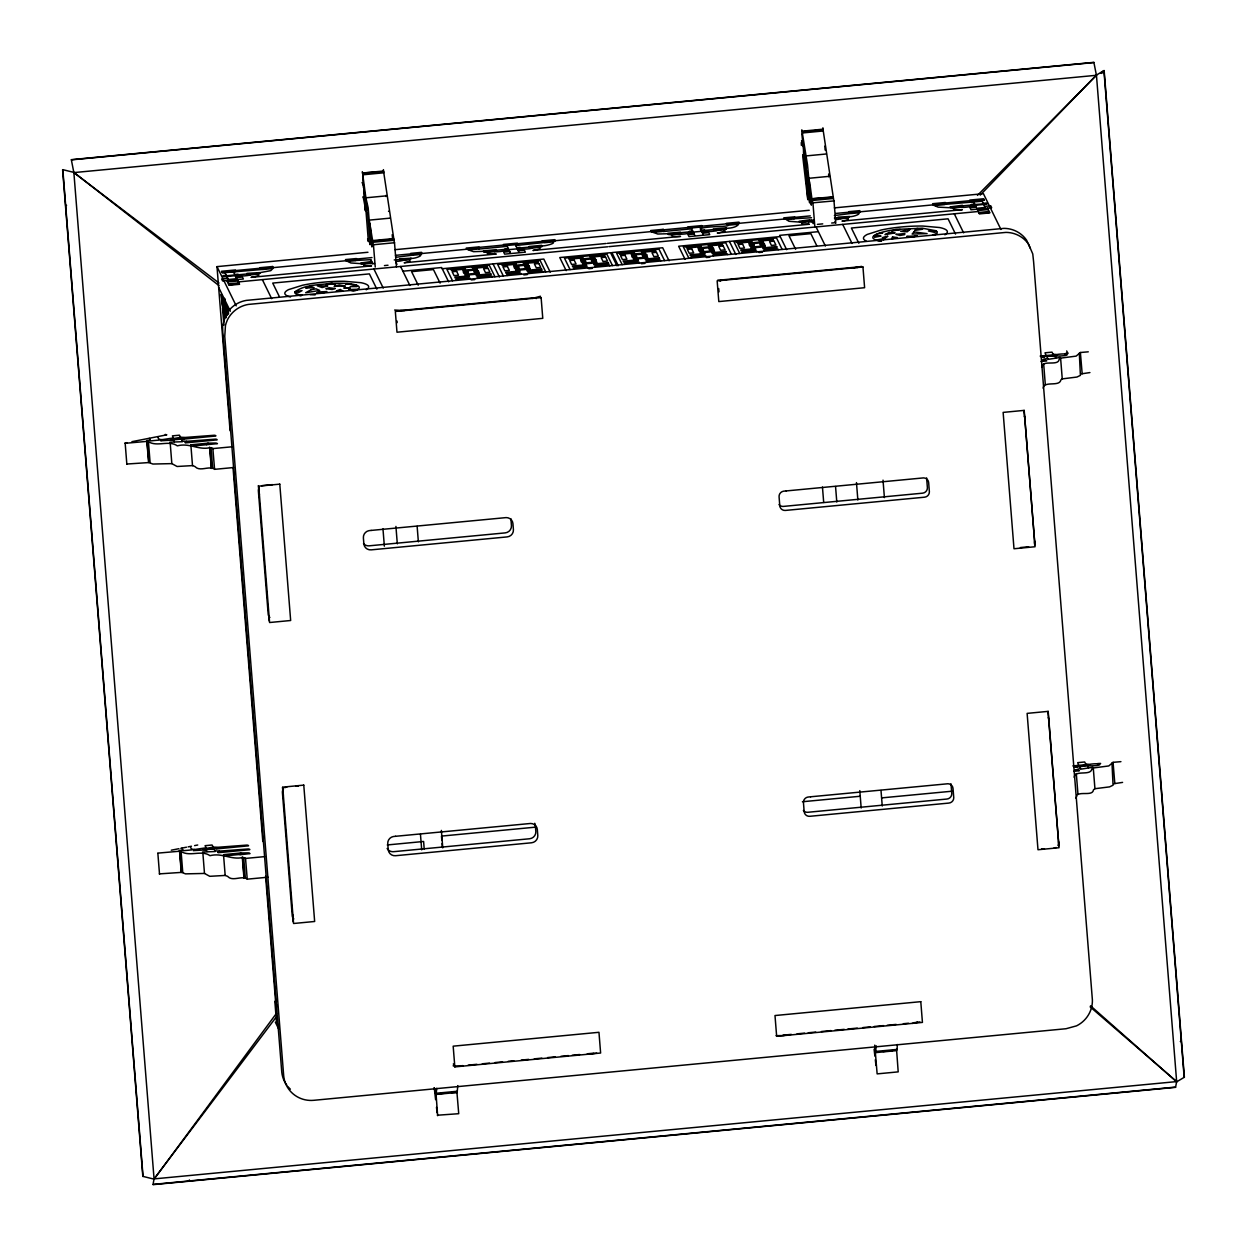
<?xml version="1.0" encoding="UTF-8"?>
<svg xmlns="http://www.w3.org/2000/svg" width="1247" height="1247" viewBox="0 0 1247 1247"><rect width="100%" height="100%" fill="white"/><g stroke="black" fill="none" stroke-linecap="round" stroke-linejoin="round"><path stroke-width="1.5" d="M294.916 292.39A30.77 6.064 -4.6 0 1 295.149 291.673L302.039 290.629L297.643 293.045L294.916 292.359M269.196 620.975L269.134 616.766M293.154 921.845L292.905 914.955M1034.667 545.204L1034.605 540.995M1058.641 846.089L1058.563 841.616M726.159 228.263C731.381 228.419 739.627 226.611 739.003 222.137L726.409 223.322L726.97 224.476L795.15 217.991L794.588 216.838L783.755 217.866L784.332 219.02L788.229 219.503A82.77 16.32 -4.6 0 0 793.934 218.958M364.903 198.943L365.62 210.634L364.483 196.512M388.534 211.382L388.643 211.242A17.505 1.325 84.6 0 1 388.721 211.398M275.712 1017.723L154.082 1178.898L153.038 1184.401L1175.609 1087.088L1176.654 1081.601L1090.112 1006.828M786.358 219.643L789.039 221.296L800.636 222.169A15.151 2.993 -4.6 0 1 801.353 222.309L802.039 223.572M364.171 198.741L363.859 186.956L364.95 198.554A11.161 0.842 84.6 0 1 364.857 198.491L364.545 197.166M803.645 156.919L803.349 145.135L804.424 156.732M365.667 209.995L365.792 210.088A17.988 1.372 84.6 0 1 365.932 210.4L368.379 241.466A10.989 0.842 84.6 0 1 368.27 241.388L367.6 238.8M367.195 214.079L367.616 213.315A18.44 1.403 84.6 0 1 367.725 213.549L370.203 244.693A10.989 0.842 84.6 0 1 370.094 244.615L369.424 242.027M371.014 236.197L371.871 246.953L370.032 223.681M810.503 194.376L811.361 205.131L807.51 164.838L801.821 129.813M1088.272 351.825L1080.385 352.511L1076.13 356.112L1060.605 358.138L1059.171 359.261C1058.547 366.665 1041.744 359.23 1042.071 367.195M1079.325 353.119L1080.401 375.378L1076.94 377.046L1062.257 378.885L1060.823 379.992C1059.498 387.178 1043.848 380.46 1043.147 388.238M1120.928 761.652L1113.057 762.338L1108.801 765.939L1093.276 767.965L1091.842 769.087C1090.548 776.273 1074.758 769.524 1074.166 777.333M1111.981 762.946L1113.057 785.205L1109.596 786.873L1094.928 788.712L1093.494 789.819C1092.746 796.412 1080.463 791.268 1076.707 795.337M218.895 285.532L73.854 172.398L62.818 169.654L143.046 1176.42L154.082 1179.148L276.46 1013.343M295.118 291.736C304.814 284.581 318.047 285.095 329.567 283.537A30.848 6.079 -4.6 0 1 331.125 283.443L332.092 283.396M221.857 295.617L221.841 295.508A14.231 1.076 84.6 0 0 222.06 296.926L222.854 308.196L221.187 294.183L222.87 308.477M934.907 235.091A32.531 6.406 -4.6 0 0 936.435 233.984L932.585 234.826L933.426 235.091M980.22 195.109L1096.44 75.085L1103.922 70.58L1184.167 1077.346L1176.669 1081.835L1090.517 1005.783M1101.226 73.37L1103.922 70.58M1101.46 73.402L1104.156 70.611L1184.401 1077.377M977.461 195.374L1096.425 75.288L1093.915 62.553L71.36 159.865L73.854 172.6L218.942 282.96M206.534 444.696L208.046 443.168L215.435 443.044A9.82 1.933 -4.6 0 1 216.261 443.121L217.446 443.651L193.815 445.912M226.471 855.738L239.19 854.522L240.702 852.995L248.091 852.87A9.82 1.933 -4.6 0 1 248.932 852.948L250.039 853.603L240.842 854.663M883.39 239.97L885.043 238.504L876.08 240.016A32.328 6.375 -4.6 0 0 878.87 240.733L881.535 241.154M894.91 229.635L891.714 231.131L900.35 229.542L894.208 229.76A32.001 6.313 -4.6 0 0 887.677 230.898A32.625 6.438 -4.6 0 0 874.147 235.527L874.568 237.304L880.787 236.088M173.442 437.962L162.094 439.661L160.676 440.783L172.242 440.113A11.161 2.198 -4.6 0 0 172.273 439.879L170.543 439.505M206.098 847.789L194.766 849.488L193.332 850.61L204.898 849.94A11.161 2.198 -4.6 0 0 204.944 849.706L203.214 849.332M724.788 230.991L721.592 232.176A18.253 3.601 -4.6 0 1 718.849 232.768L717.274 233.002L809.319 224.242L803.863 223.977A12.096 2.385 -4.6 0 1 802.413 223.696L802.055 223.587M1075.818 798.064L1076.816 796.272M457.805 1085.591L457.15 1092.434L436.076 1094.445L436.777 1088.304M896.967 1049.257L896.64 1050.613L875.565 1052.624L876.22 1045.781M356.564 259.719L355.8 260.452L370.983 259.672M794.838 218.022L794.074 218.739L811.516 217.742M517.567 249.353L526.624 249.026A82.271 16.227 -4.6 0 0 529.539 248.714L531.908 248.247A12.002 2.369 -4.6 0 0 532.313 248.059L529.554 247.685L528.993 246.532L541.588 245.332L542.102 246.407L540.481 246.906A14.839 2.93 -4.6 0 0 539.842 247.171L540.076 248.636A11.847 2.338 -4.6 0 1 538.704 249.197A11.207 2.213 -4.6 0 1 535.992 249.914L532.952 250.46L606.042 243.492M716.838 230.492L724.242 229.697A14.855 2.93 -4.6 0 1 724.897 229.432L726.393 228.965M360.788 262.992L371.403 261.527L371.965 262.681L370.141 263.476A12.408 2.447 -4.6 0 0 370.64 263.585L372.884 263.616A60.916 12.018 -4.6 0 0 374.505 263.491M799.062 221.296L809.677 219.815L810.238 220.968L808.415 221.779A12.408 2.447 -4.6 0 0 808.898 221.888L811.142 221.919A60.916 12.018 -4.6 0 0 813.683 221.701M861.599 266.375L853.821 267.84M919.912 1021.932L912.149 1023.382M479.051 248.075L478.723 249.026M663.388 230.524L663.061 231.49M945.397 203.697L944.462 204.43L973.642 201.952A9.134 1.808 -4.6 0 0 972.504 201.546L970.649 201.375L984.351 200.081L983.696 198.756L969.823 200.066L970.478 201.391M496.618 250.818L484.023 252.019L483.462 250.865L496.057 249.665L496.618 250.818L494.451 251.645A12.002 2.369 -4.6 0 0 495.012 251.754L497.6 251.754A82.271 16.227 -4.6 0 0 500.546 251.504L509.119 250.164M680.956 233.267L668.579 234.452L667.8 233.314L680.394 232.129L680.956 233.267L678.789 234.109A12.002 2.369 -4.6 0 0 679.35 234.218L681.953 234.202A82.271 16.227 -4.6 0 0 684.899 233.968L693.457 232.612M950.027 206.924L962.403 205.287L962.965 206.441L960.798 207.267A12.002 2.369 -4.6 0 0 961.359 207.376L963.947 207.376A82.271 16.227 -4.6 0 0 966.908 207.127L975.466 205.786M1057.113 355.13L1055.897 355.785A11.161 2.198 -4.6 0 0 1056.147 356.003C1071.625 356.283 1069.879 352.542 1056.817 354.507L1053.045 354.257M1089.784 764.957L1088.553 765.611A11.161 2.198 -4.6 0 0 1088.818 765.829C1104.296 766.11 1102.535 762.369 1089.473 764.333L1085.701 764.084M411.541 254.497L412.897 255.121L396.094 257.272M851.53 213.486A82.77 16.32 -4.6 0 0 857.219 212.941C863.251 213.596 851.342 217.477 849.285 216.495L848.287 217.633A14.013 2.759 -4.6 0 0 847.726 217.913L848.085 219.363A12.08 2.385 -4.6 0 1 846.978 219.893L845.622 220.345A18.752 3.694 -4.6 0 1 843.346 220.89L841.974 221.124L962.248 209.683M351.436 284.004L345.824 284.332L347.18 283.537M984.351 200.081L984.257 200.112A14.465 2.853 -4.6 0 0 983.244 200.455L982.059 201.141L983.384 203.885L974.842 204.555M346.058 260.732L345.497 259.579L356.315 258.55L356.876 259.688L273.701 267.591L270.786 270.646L260.155 272.61L258.877 273.779A14.855 2.93 -4.6 0 0 258.238 274.044L258.768 275.338L255.588 276.522A18.253 3.601 -4.6 0 1 252.845 277.115L251.364 277.333M356.096 290.442L353.26 291.159L348.63 289.569L358.123 289.257M507.295 246.329L479.129 249.057M596.705 1053.107L590.766 1053.964M124.949 443.059L127.038 442.638M65.779 205.506L66.574 205.35M131.917 441.672L166.802 434.829L165.243 434.439M171.291 850.189L178.913 848.693M180.815 848.319L186.489 847.196M188.126 846.884L191.415 846.23M194.61 845.606L197.712 844.998M331.234 283.443L326.293 284.316L335.63 284.176L331.39 283.428M880.6 232.659L882.611 233.142L877.187 233.89M962.138 209.699L960.58 209.761A18.253 3.601 -4.6 0 1 957.525 209.73L953.659 209.262L952.879 207.968A14.855 2.93 -4.6 0 0 951.96 207.828L938.18 207.142L932.678 204.898L849.503 212.816L848.942 211.663L859.76 210.634L860.336 211.787L859.027 212.801M895.019 229.635L895.128 229.619A30.209 5.954 -4.6 0 1 896.624 229.417L922.359 228.201L935.749 230.742M484.132 252.019L485.94 252.175A14.855 2.93 -4.6 0 1 486.782 252.299L487.483 253.562L491.521 254.076A18.253 3.601 -4.6 0 0 494.576 254.107L496.228 254.029L404.184 262.79L408.907 261.558A12.096 2.385 -4.6 0 0 409.951 261.028L409.577 259.61A15.151 2.993 -4.6 0 1 410.154 259.329L411.105 258.145C413.193 259.407 425.321 254.98 418.961 254.637A82.77 16.32 -4.6 0 1 413.256 255.183M271.752 268.619L269.539 268.853A111.965 22.072 -4.6 0 1 262.914 269.492M541.759 245.721C543.941 246.672 558.562 242.666 551.548 242.027A111.965 22.072 -4.6 0 1 544.908 242.666M738.037 224.351L735.886 224.476A111.965 22.072 -4.6 0 1 729.261 225.115M913.724 1022.727L915.672 1022.524A5.144 5.035 -26.1 0 0 917.511 1021.776M1053.793 848.194L1054.276 848.131A5.019 4.91 -26.1 0 0 1056.115 847.492M369.985 263.491L363.656 264.099M494.28 251.676L486.891 252.346M678.617 234.124L671.104 234.67A14.839 2.93 -4.6 0 0 670.278 234.545L668.454 234.389M808.181 221.795L801.93 222.387M960.533 207.298L953.254 208M233.485 467.547L214.578 469.34A35.337 6.968 -4.6 0 0 214.032 468.825C208.608 465.832 199.941 471.802 195.218 466.783A14.138 2.79 -4.6 0 0 194.984 466.534L192.506 465.614L177.09 466.487L171.837 463.619L152.882 464.04L148.907 462.559L146.99 441.391L125.059 443.308M148.907 462.559L126.711 464.04M268.027 877.202L247.233 879.166A35.337 6.968 -4.6 0 0 246.688 878.652C241.263 875.659 232.612 881.629 227.874 876.61A14.138 2.79 -4.6 0 0 227.655 876.36L225.177 875.441L209.761 876.314L204.492 873.446L185.538 873.866L181.563 872.386L179.646 851.218L157.73 853.135M181.563 872.386L159.382 873.882M835.209 219.659L836.098 219.566A60.916 12.018 -4.6 0 0 838.608 219.301L840.618 218.864A12.408 2.447 -4.6 0 0 840.961 218.693L837.984 217.134L849.036 216.526M1056.49 355.208L1042.835 356.533L1055.476 355.878M1088.148 765.705L1074.088 767.326M235.995 271.285L235.34 269.96L221.467 271.285L222.231 272.625A14.465 2.853 -4.6 0 1 223.494 272.75L262.509 269.446L260.982 268.822M409.187 259.766L402.937 260.358M847.446 218.054L841.195 218.661M593.728 1053.169L587.29 1053.793M257.848 274.169L250.585 274.854M539.857 247.327L532.594 248.028M211.554 468.451L209.901 447.72C198.335 450.307 189.419 442.607 177.323 445.849C168.969 439.848 157.184 447.221 148.44 441.703L147.255 441.812M244.225 878.278L242.573 857.546C231.007 860.071 222.06 852.543 209.995 855.676C201.655 849.675 189.809 857.063 181.096 851.53L179.911 851.639M396.094 261.449L397.824 261.278A60.916 12.018 -4.6 0 0 400.334 261.013L402.345 260.576A12.408 2.447 -4.6 0 0 402.687 260.389L399.726 258.83L410.762 258.238M532.438 298.423L540.465 296.24M171.198 439.458L184.868 438.18L184.042 438.819A17.988 3.538 -4.6 0 0 184.213 439.069L215.793 435.998A10.989 2.167 -4.6 0 0 215.856 435.733L215.014 435.328A5.237 1.029 -4.6 0 0 214.203 435.265L185.429 437.432L180.659 437.276L179.397 435.187L172.413 435.858L173.723 438.554L180.659 437.276M203.853 849.285L217.539 848.007L216.697 848.646A17.988 3.538 -4.6 0 0 216.869 848.895L248.465 845.825A10.989 2.167 -4.6 0 0 248.512 845.56L247.67 845.17A5.237 1.029 -4.6 0 0 246.859 845.092L218.1 847.259L213.315 847.103L212.052 845.014L205.069 845.684L206.394 848.381L213.315 847.103M71.344 159.663L1093.946 62.35M73.854 172.6L1096.425 75.288M362.347 171.634L362.441 173.021L383.515 171.01L394.255 241.918A36.49 2.775 84.6 0 0 394.488 242.619L396.468 266.92M801.93 131.2L822.989 129.189L833.729 200.097A36.49 2.775 84.6 0 0 833.978 200.798L835.802 223.244M362.441 173.021L383.764 171.634M802.18 131.808L823.238 129.813M362.69 173.629L362.783 174.798L383.858 172.787M802.273 132.977L823.332 130.966M362.783 174.798L365.885 197.805L386.96 195.795M805.375 155.984L826.434 153.973M390.295 218.116L369.221 220.127L373.18 243.913A36.49 2.775 84.6 0 0 373.43 244.63L375.253 267.076M808.711 178.305L829.769 176.295M372.432 240.593L393.506 238.582M809.63 181.844L811.922 198.772L832.98 196.761M372.728 241.185L393.787 239.175M811.922 198.772L833.277 197.353M372.822 242.292L393.881 240.297M812.218 199.364L812.311 200.471L833.37 198.476M373.476 244.739L394.535 242.729M812.311 200.471L812.67 202.092A36.49 2.775 84.6 0 0 812.919 202.809L834.025 200.907M230.072 430.745L216.994 266.624L367.959 252.268M395.05 249.681L809.225 210.275M834.383 207.875L983.415 193.69L1000.951 229.495M235.636 270.568L260.311 268.214M356.564 259.049L371.996 257.583M395.486 255.354L410.918 253.874M479.097 247.389L503.772 245.051M517.645 243.726L542.305 241.372M663.435 229.853L688.11 227.5M701.983 226.19L726.658 223.837M794.838 217.352L810.269 215.887M835.693 213.455L849.191 212.177M945.444 203.012L970.119 200.673M222.122 272.61L235.808 271.3L234.28 271.799A9.134 1.808 -4.6 0 0 233.625 272.36L235.028 275.104M226.299 275.338L222.995 275.649L223.556 276.803L238.613 275.369L238.037 274.215L234.748 274.527M508.293 248.496L505.004 248.808L505.565 249.961L520.607 248.527L520.046 247.374L516.757 247.701M692.646 230.96L689.342 231.272L689.903 232.425L704.96 230.991L704.399 229.838L701.095 230.149M974.655 204.118L971.351 204.43L971.912 205.584L986.954 204.149L986.393 203.012L983.104 203.323M226.502 275.774L234.982 274.964M238.317 274.792L247.265 273.935M394.239 259.953L400.006 259.407M496.337 250.242L505.284 249.384M520.326 247.95L529.274 247.109M680.675 232.69L689.622 231.848M704.68 230.414L713.611 229.557M809.958 220.392L813.792 220.033M834.43 218.069L838.265 217.695M962.684 205.864L971.631 205.007M542.102 246.407L529.554 247.685M259.797 272.61L246.984 273.374L247.545 274.511L259.937 273.342M346.136 260.639L350.89 262.977L361.022 263.663M361.318 263.694L371.965 262.681M400.287 259.984L410.933 258.971M713.892 230.134L726.487 228.934L725.925 227.796L713.331 228.996L713.892 230.134L716.666 230.508A12.002 2.369 -4.6 0 1 716.246 230.695L713.876 231.163A82.271 16.227 -4.6 0 1 710.961 231.474L701.905 231.817M799.592 221.982L810.238 220.968M838.545 218.272L849.207 217.259M950.573 207.61L962.965 206.441M227.796 278.408L221.654 278.985L222.605 280.918L243.368 279.001L242.386 277.021L236.244 277.598M509.805 251.567L503.663 252.159L504.63 254.139L525.361 252.175L524.395 250.179L518.253 250.772M694.143 234.031L688.001 234.607L688.983 236.603L709.714 234.623L708.732 232.643L702.591 233.22M976.152 207.189L970.01 207.781L970.992 209.761L991.692 207.735L990.742 205.802L984.6 206.394M251.239 277.348L371.528 265.892L370.047 265.923A18.752 3.694 -4.6 0 1 367.46 265.845L365.807 265.689A12.08 2.385 -4.6 0 1 364.295 265.393L364.046 265.33M607.367 243.368L680.55 236.4L677.199 236.478A11.207 2.213 -4.6 0 1 674.05 236.322A11.847 2.338 -4.6 0 1 672.289 236.057L671.213 234.732M384.45 265.58L388.004 265.237M817.393 224.382L822.724 223.868M831.671 223.026L835.225 222.683L834.789 221.795M227.515 281.962L237.928 280.965M977.773 210.556L988.185 209.574M238.286 281.916L607.648 246.781M608.972 246.641L978.334 211.507M228.45 283.88L238.863 282.882M978.724 212.489L989.136 211.491M228.887 284.768L239.299 283.77M979.144 213.377L989.572 212.38M402.906 271.207L441.625 267.528L448.639 281.822M818.359 231.677L779.624 235.356L786.639 249.665M442.217 268.728L543.817 259.064L550.223 272.158M780.217 236.571L678.633 246.236L685.055 259.329M471.257 279.905L474.78 279.577M523.818 274.917L527.341 274.574M588.802 268.728L592.325 268.386M641.41 263.725L644.933 263.382M706.394 257.537L709.917 257.194M758.955 252.533L762.478 252.206M146.616 440.596L150.186 440.253M158.868 439.349L162.094 439.661M1045.828 354.943L1045.017 352.807L1052.016 352.153L1053.325 354.849L1040.154 356.096M1067.619 352.87L1064.954 353.743M172.725 439.879L184.042 438.819M169.841 442.171L182.592 441.703L181.298 439.053M182.249 441.002L186.551 441.267M1047.87 358.622L1043.879 359.011L1046.669 360.726A18.44 3.632 -4.6 0 1 1046.732 360.929L1041.027 361.521M1060.277 357.453L1048.213 359.339L1046.919 356.689M1042.632 359.869L1044.098 359.728M214.578 469.34L212.863 448.515A36.49 7.186 -4.6 0 0 212.38 448.094L209.901 447.72M1080.978 373.866L1082.162 373.741L1080.385 352.511M272.516 484.615L262.712 485.551A5.019 4.91 -26.1 0 0 261.745 485.784M1020.405 547.542L1028.681 546.763M295.991 786.202L296.583 786.14A5.019 4.91 -26.1 0 1 298.314 786.28M191.539 849.176L194.766 849.488M1078.499 764.77L1077.689 762.65L1084.672 761.979L1085.997 764.676L1072.825 765.923M179.272 850.423L182.857 850.08M205.381 849.706L216.697 848.646M202.497 852.013L215.248 851.53L213.954 848.88M214.905 850.828L219.207 851.093M1080.526 768.448L1076.862 769.477M1092.933 767.279L1080.868 769.165L1079.575 766.515M1075.288 769.695L1079.325 770.552A18.44 3.632 -4.6 0 1 1079.388 770.755L1073.698 771.347M536.039 827.104L441.485 836.098L441.781 839.87M802.429 801.743L860.321 796.241M247.233 879.166L245.519 858.341A36.49 7.186 -4.6 0 0 245.035 857.92L242.573 857.546M387.271 844.952L423.606 841.476L424.214 849.02M881.629 797.893L952.412 791.175M1113.633 783.693L1114.818 783.584L1113.057 762.338M468.155 1065.141L476.931 1064.299M482.324 1063.785L489.494 1063.099M495.043 1062.569L502.557 1061.852M508.199 1061.322L513.842 1060.792M521.277 1060.075L528.728 1059.373M534.308 1058.843L541.853 1058.126M547.589 1057.581L555.227 1056.848M560.947 1056.303L568.429 1055.586M572.155 1055.243L579.637 1054.526M791.315 1034.387L782.96 1035.166M797.051 1033.841L804.518 1033.124M808.259 1032.765L815.725 1032.064M821.461 1031.518L831.001 1030.599M834.82 1030.24L844.235 1029.352M847.96 1028.993L857.266 1028.105M862.846 1027.575L870.359 1026.858M874.131 1026.499L883.515 1025.611M887.194 1025.252L896.157 1024.411M903.342 1023.725L908.533 1023.226M454.828 1066.902L600.618 1053.029L598.965 1032.298L453.175 1046.171L454.828 1066.902L453.347 1063.894M435.998 1093.276L457.057 1091.281M875.472 1051.455L896.546 1049.46M437.759 1093.9L447.346 1092.98M451.165 1092.621L457.15 1092.434M879.166 1051.891L875.332 1052.25L877.14 1073.885L898.199 1071.874L896.64 1050.613M883.001 1051.533L892.571 1050.613M437.416 1115.223L458.725 1113.696L456.916 1092.076M154.082 1178.898L1176.654 1081.601M153.038 1184.65L1175.625 1087.337M483.696 251.333L473.501 251.66L466.69 249.229M668.018 233.719L657.824 234.031L650.996 231.615L555.289 240.718L553.684 241.824M725.848 280.029L717.789 280.107M404.464 310.612L394.629 310.035M1041.432 357.499L1044.269 357.234A17.988 3.538 -4.6 0 0 1044.191 356.969L1044.191 356.969M212.925 448.593L231.833 446.816M1089.145 765.035L1075.506 766.375L1076.847 766.796A17.988 3.538 -4.6 0 1 1076.925 767.061M245.581 858.419L264.489 856.642M784.176 1035.571L776.102 1035.649M462.793 1066.154L453.129 1065.811M982.059 201.203L973.658 201.967L974.936 204.695M834.368 215.56L851.171 213.424L849.815 212.785M1089.925 372.572L1082.162 373.741M1122.581 782.399L1114.818 783.584M462.964 1065.624L461.016 1065.795A5.144 5.035 -26.1 0 1 460.018 1065.686M935.406 205.474L937.65 205.287A111.965 22.072 -4.6 0 0 944.275 204.664M653.397 232.301L655.641 232.113A111.965 22.072 -4.6 0 0 662.266 231.49M469.059 249.852L471.288 249.665A111.965 22.072 -4.6 0 0 477.928 249.041M348.038 261.371L349.955 261.2A82.77 16.32 -4.6 0 0 355.66 260.67M240.453 854.709L239.19 854.522M1180.317 1041.479L1181.19 1041.479M874.085 235.574L880.787 236.073M701.375 230.726C693.846 225.006 735.091 227.936 727.328 224.444M310.222 294.697L315.117 294.884M881.037 240.842L878.87 240.733A32.516 6.406 -4.6 0 1 873.087 238.224A33.279 6.562 -4.6 0 1 872.853 237.289A32.625 6.438 -4.6 0 1 873.742 235.854M360.944 263.678L362.487 263.865A14.013 2.759 -4.6 0 1 363.282 264.021L363.89 265.268M235.558 276.195L244.615 275.852A82.271 16.227 -4.6 0 0 247.53 275.54L249.899 275.073A12.002 2.369 -4.6 0 0 250.304 274.901L247.545 274.511M663.482 231.521L691.633 228.778A9.134 1.808 -4.6 0 0 690.511 228.372L688.656 228.217L702.342 226.907L701.687 225.582L687.83 226.907L688.469 228.232M542.991 241.98L544.534 242.495L515.635 245.534A9.134 1.808 -4.6 0 1 516.274 244.958L517.817 244.474L504.131 245.768L503.476 244.443L517.349 243.134L518.004 244.459M385.947 196.527L385.931 195.405M420.785 254.435L422.032 253.422L421.502 252.346L410.668 253.375L411.229 254.528L479.409 248.028L478.848 246.89L466.253 248.091L466.814 249.229M936.513 231.287L936.544 231.319A33.077 6.516 -4.6 0 1 936.45 233.984M225.193 273.155L226.58 275.914M804.284 156.592L804.331 156.67A11.161 0.842 84.6 0 1 804.331 156.67L803.972 154.69M810.036 195.187L808.695 178.461M370.546 237.008L368.161 207.781L365.885 197.805M436.076 1094.445L437.65 1115.706M802.756 156.53L807.76 199.567A10.989 0.842 84.6 0 0 807.869 199.645L805.406 168.579A17.988 1.372 84.6 0 0 805.281 168.267L804.019 155.345M1066.684 350.953L1067.962 353.587M987.484 208.124L989.822 212.91L979.409 213.892L977.071 209.122M983.665 204.461L985.146 207.485L976.697 208.296L975.216 205.272M1054.806 355.941L1055.726 357.827M954.282 213.783L963.604 232.83M955.529 234.062L948.063 218.817L851.389 228.03L858.856 243.259M801.852 134.068L802.865 143.296L801.572 140.662M842.707 224.413L852.044 243.446M804.44 157.792L805.702 160.099L806.357 168.205L805.063 165.555L804.393 157.122M802.616 154.815L803.941 157.496M1100.633 763.429L1097.625 763.569M806.638 172.07L806.014 167.503M1087.478 765.767L1088.397 767.653M816.037 226.938L825.374 245.986M811.501 220.205L813.2 223.665M816.66 245.503L810.862 233.657L788.992 235.73L795.617 249.275M782.118 249.416L776.522 237.959L734.109 241.996L739.72 253.453M778.206 249.727L777.785 248.886L763.85 250.211L764.271 251.052M756.929 251.754L756.508 250.912L741.903 252.299L742.324 253.141M724.195 229.76L724.788 230.976M729.433 241.404L735.839 254.497M731.334 254.248L725.723 242.791L683.325 246.828L688.936 258.285M727.406 254.559L727.001 253.718L713.066 255.043L713.471 255.884M701.656 231.303L703.137 234.327M706.129 256.586L705.724 255.744L691.103 257.131L691.524 257.973M691.602 228.84L692.927 231.537M693.207 232.113L694.688 235.137M669.093 260.841L662.671 247.748L611.887 252.58L618.294 265.689M664.573 260.607L658.977 249.151L616.564 253.188L622.175 264.645M660.661 260.919L660.24 260.077L646.305 261.402L646.725 262.244M639.384 262.946L638.963 262.088L624.357 263.491L624.778 264.333M616.984 265.814L610.562 252.705L559.763 257.552L566.185 270.646M612.464 265.564L606.853 254.107L564.455 258.145L570.066 269.601M609.814 265.751L609.409 264.91L594.788 266.297L595.209 267.139M587.867 267.84L587.446 266.998L573.511 268.323L573.932 269.165M545.718 271.908L540.107 260.467L497.709 264.489L503.305 275.946M543.068 272.111L542.648 271.254L528.042 272.657L528.463 273.498M515.712 245.581L517.037 248.262M517.318 248.839L518.799 251.863M507.264 246.392L508.573 249.073M508.87 249.649L510.35 252.673M521.121 274.2L520.7 273.342L506.765 274.667L507.186 275.525M493.017 263.896L499.439 276.99M494.919 276.74L489.307 265.299L446.909 269.336L452.521 280.778M492.269 276.943L491.864 276.086L477.242 277.489L477.663 278.33M470.322 279.032L469.901 278.19L455.966 279.515L456.386 280.357M440.097 283.1L433.457 269.57L411.588 271.643L418.213 285.189M362.082 182.483L363.376 185.117L362.69 176.528M400.583 266.484L409.904 285.516M395.969 262.4L396.951 264.395M364.95 199.614L366.228 201.92L366.867 210.026L365.574 207.376M364.451 199.317L363.126 196.636L365.012 206.425M367.148 213.892L366.524 209.325M371.17 260.296L372.869 263.756M373.913 269.009L383.234 288.057M376.859 289.117L369.393 273.888L272.719 283.085L279.359 296.63M262.353 279.64L271.675 298.672M235.309 275.681L236.79 278.705L228.341 279.515L226.86 276.491M237.226 279.531L239.564 284.3L229.136 285.298L226.798 280.513M216.994 266.624L236.213 305.842M218.646 287.371L230.336 311.236M225.801 304.206L228.139 308.991L228.528 313.854M222.48 298.937L223.774 301.603M224.07 302.179L225.551 305.203L226.175 313.106L224.694 310.082M223.088 306.809L224.413 309.505M224.943 313.168L223.712 301.462M191.056 444.789L208.046 443.168M173.395 439.817L174.331 441.687M157.933 437.432L159.226 440.066L150.513 440.892L149.281 438.383M434.283 1087.867L435.515 1090.377M223.712 854.616L240.702 852.995M206.067 849.643L206.986 851.514M277.348 1006.438L274.839 1001.325L276.491 1022.057L279.001 1027.169M190.588 847.259L191.882 849.893L183.169 850.719L181.937 848.209M275.338 1022.166L278.767 1029.165M803.021 146.055L802.507 142.579M897.076 1049.522L897.326 1044.487M363.532 187.876L363.017 184.4M365.371 210.852L364.732 205.849M812.919 202.809L814.883 227.11M1030.24 248.215L1026.608 240.188A28.276 27.637 -26.1 0 0 1014.544 230.477A28.026 27.387 -26.1 0 0 1003.96 228.372L246.267 300.402A28.026 27.387 -26.1 0 0 231.802 307.448A28.276 27.637 -26.1 0 0 225.426 315.85L222.605 326.153L222.792 332.357L281.76 1072.124A28.026 27.387 -26.1 0 0 286.872 1085.311M383.515 171.01L383.406 169.623M258.3 485.629L259.407 494.685M1023.927 410.637L1024.878 418.93M282.461 787.371L283.365 795.274M392.197 234.685L392.524 238.208M1048.088 712.505L1058.609 842.691A5.019 4.91 -26.1 0 1 1058.064 845.466M224.943 310.581L225.707 317.455M223.057 306.715L224.335 320.838M874.1 1049.288L874.895 1056.162M875.316 1059.779L875.955 1065.452M434.237 1087.696L435.608 1099.698M436.481 1107.274L437.105 1112.776M189.357 1179.927L189.45 1180.815M805.063 165.555L805.281 168.267M1096.44 75.085L1176.669 1081.835M1060.605 358.138L1062.257 378.885M1093.276 767.965L1094.928 788.712M1043.645 363.719L1045.298 384.466M1076.301 773.545L1077.969 794.292M883.016 480.142L884.404 497.6M856.471 482.589L857.858 500.016M881.006 790.52L882.253 806.014M828.632 174.003L828.85 176.825M835.552 486.533L836.799 502.027M859.791 790.598L861.178 808.025M805.032 155.283L805.359 159.398M874.739 1045.126L874.973 1051.424M822.459 487.031L823.69 502.432M718.693 288.54L718.958 291.86M417.137 526.343L418.368 541.837M441.376 830.408L442.763 847.835M442.077 843.642L442.373 847.414M397.029 321.056L397.154 322.677M395.923 526.421L397.31 543.848M420.457 834.352L421.704 849.846M365.558 197.104L365.885 201.219M435.203 1089.738L435.484 1093.245M382.969 528.853L384.357 546.17M227.889 308.461L228.279 313.324M227.453 307.573L227.967 314.073M226.502 305.655L227.281 315.397M226.58 313.948L224.538 298.345L225.006 304.097M225.629 311.999L226.097 317.736M225.052 317.611L223.26 297.939L223.494 301.026M222.512 307.744L223.899 325.062M233.018 467.531L262.805 841.476M265.58 876.298L275.79 1004.225M211.039 447.611L212.691 468.358M243.695 857.437L245.347 878.184M209.621 447.127L211.273 467.859M242.277 856.954L243.929 877.685M190.853 444.867L192.506 465.614M223.525 854.694L225.177 875.441M170.184 442.872L171.837 463.619M202.84 852.699L204.492 873.446M148.44 441.703L150.092 462.45M181.096 851.53L182.748 872.277M146.881 441.344L148.549 462.076M179.552 851.171L181.205 871.902M125.199 443.605L126.851 464.336M157.87 853.431L159.522 874.163M73.854 172.398L154.082 1179.148M62.599 169.67L142.828 1176.451M824.844 146.117L825.14 150.061M822.895 127.802L822.989 129.189M801.275 142.532L801.385 145.431M290.364 1089.177A28.245 27.605 -26.1 0 1 287.948 1086.667M779.001 504.599A5.284 5.159 -26.1 0 0 783.475 506.407L922.453 493.188A5.284 5.159 -26.1 0 0 927.394 487.764L926.677 478.614A5.284 5.159 -26.1 0 0 926.583 477.913M363.5 543.614A6.843 6.687 -26.1 0 0 369.299 545.812L505.191 532.89A6.827 6.671 -26.1 0 0 511.457 525.735L510.974 519.656A6.827 6.671 -26.1 0 0 510.818 518.643M803.364 810.472A5.284 5.159 -26.1 0 0 807.853 812.28L946.832 799.046A5.284 5.159 -26.1 0 0 951.773 793.638L951.056 784.472A5.284 5.159 -26.1 0 0 950.947 783.786M387.131 848.459A6.843 6.687 -26.1 0 0 393.678 851.685L529.57 838.763A6.827 6.671 -26.1 0 0 535.836 831.593L535.353 825.53A6.827 6.671 -26.1 0 0 534.76 823.285M720.111 281.121A5.144 5.035 -26.1 0 1 722.761 279.827L855.473 267.201A5.144 5.035 -26.1 0 1 857.406 267.591M398.978 311.22A5.144 5.035 -26.1 0 1 400.817 310.472L533.529 297.83A5.144 5.035 -26.1 0 1 536.335 298.594M283.552 788.883A5.019 4.91 -26.1 0 0 282.399 792.437L292.219 915.625A5.019 4.91 -26.1 0 0 293.824 918.93M285.002 787.668A5.019 4.91 -26.1 0 1 286.872 787.075M258.924 488.232A5.019 4.91 -26.1 0 0 258.378 490.991L268.183 614.179A5.019 4.91 -26.1 0 0 269.882 617.468M1044.472 849.067A5.019 4.91 -26.1 0 1 1041.915 848.677M1048.259 717.664A5.019 4.91 -26.1 0 1 1048.789 719.519M1034.355 543.162A5.019 4.91 -26.1 0 0 1034.589 541.245L1024.769 418.072A5.019 4.91 -26.1 0 0 1024.286 416.233M866.088 240.92A42.694 8.417 -4.6 0 1 867.273 234.42L881.115 230.025A41.775 8.23 -4.6 0 1 922.858 226.05L939.583 227.531A42.694 8.417 -4.6 0 1 944.899 234.81M700.019 227.983A8.464 1.668 -4.6 0 1 701.656 226.97M873.773 235.917A32.328 6.375 -4.6 0 1 874.007 235.73M366.197 289.787A40.886 8.059 -4.6 0 0 360.96 282.695L344.281 281.276A42.601 8.402 -4.6 0 0 302.522 285.251L288.649 289.585A40.886 8.059 -4.6 0 0 290.535 296.989M504.817 245.706A8.464 1.668 -4.6 0 1 507.248 246.329M301.291 295.742A31.456 6.204 -4.6 0 1 294.884 292.375M357.032 289.974A31.269 6.173 -4.6 0 0 359.183 287.122A31.736 6.251 -4.6 0 0 358.528 286.249A31.144 6.141 -4.6 0 0 355.987 285.002L355.816 284.955A32.048 6.313 -4.6 0 0 332.076 283.412M896.25 234.374L899.944 235.48L904.621 234.639L904.886 233.548L896.25 234.374M185.257 442.451L185.304 442.701A18.44 3.632 -4.6 0 0 185.429 442.888L217.072 439.879A10.989 2.167 -4.6 0 0 217.118 439.614L216.277 439.209A5.237 1.029 -4.6 0 0 215.482 439.147L186.707 441.313L185.257 442.451M217.929 852.278L217.976 852.527A18.44 3.632 -4.6 0 0 218.1 852.714L249.727 849.706A10.989 2.167 -4.6 0 0 249.79 849.441L248.948 849.036A5.237 1.029 -4.6 0 0 248.137 848.973L219.363 851.14L217.929 852.278M806.965 171.4L809.584 202.793A10.989 0.842 84.6 0 0 809.693 202.871L807.199 171.727A18.44 1.403 84.6 0 0 807.105 171.494L807.027 171.369M225.504 324.844L224.756 336.394L283.724 1076.161A28.026 27.387 -26.1 0 0 289.928 1090.704A28.245 27.605 -26.1 0 0 302.912 1099.231A28.026 27.403 -26.1 0 0 313.808 1100.306L1066.045 1028.728L1076.52 1025.86A28.229 27.59 -26.1 0 0 1090.579 1010.522A28.011 27.387 -26.1 0 0 1092.388 999.907L1033.623 261.964L1032.765 253.952L1028.588 244.209A28.276 27.637 -26.1 0 0 1016.508 234.498A28.026 27.387 -26.1 0 0 1005.939 232.394L248.247 304.439A28.026 27.387 -26.1 0 0 233.766 311.485A28.276 27.637 -26.1 0 0 227.406 319.887L225.504 324.844M892.556 236.961L891.652 238.769L897.45 237.585L892.556 236.961M913.973 231.895L912.149 234.046L927.113 233.625L913.973 231.895M909.951 229.37L907.224 231.817L900.708 231.334L909.951 229.37M887.693 236.26L886.056 237.585L882.362 237.663L887.693 236.26M916.997 228.497L914.597 230.43L922.64 229.23L916.997 228.497M301.774 294.791L300.309 295.539A31.346 6.188 -4.6 0 1 297.487 294.744L301.774 294.791M936.544 231.319L934.751 232.41L928.407 230.976L935.624 230.679A32.204 6.344 -4.6 0 1 936.544 231.319M311.267 289.663L305.655 292.749L319.7 290.442L316.037 288.836L311.267 289.663M889.064 232.472L884.965 234.654L895.143 232.862L889.064 232.472M318.78 291.938L316.707 292.92L322.256 293.185L326.917 291.564L318.78 291.938M310.144 286.374L305.671 288.041L314.119 287.667L310.144 286.374M340.26 289.507L336.363 290.925L342.754 290.941L340.26 289.507M335.162 288.478L332.154 289.507L325.857 288.696L329.146 287.776L335.162 288.478M345.045 286.077L334.102 286.327L339.278 284.893L345.045 286.077M355.676 284.986L350.158 286.592L356.969 286.576L355.676 284.986M327.618 285.968L322.116 287.558L317.377 285.89L327.618 285.968M917.231 235.823L912.43 237.086L906.647 236.431L917.231 235.823M350.204 288.291L344.047 287.995L350.204 288.291M371.123 530.427L368.956 530.661A6.827 6.687 -26.1 0 0 363.391 537.94L363.89 544.16A6.843 6.687 -26.1 0 0 371.263 549.849L507.155 536.911A6.827 6.671 -26.1 0 0 513.421 529.757L512.953 523.693A6.827 6.671 -26.1 0 0 506.142 517.599L371.123 530.427M395.502 836.301L393.335 836.534A6.827 6.687 -26.1 0 0 387.755 843.814L388.269 850.018A6.843 6.687 -26.1 0 0 395.642 855.707L531.534 842.785A6.827 6.671 -26.1 0 0 537.8 835.63L537.332 829.551A6.827 6.671 -26.1 0 0 530.521 823.472L395.502 836.301M786.249 490.928L783.521 491.193A5.284 5.159 -26.1 0 0 779.079 496.836L779.796 505.892A5.284 5.159 -26.1 0 0 785.454 510.428L924.417 497.21A5.284 5.159 -26.1 0 0 929.374 491.801L928.656 482.636A5.284 5.159 -26.1 0 0 923.513 477.897L786.249 490.928M810.628 796.786L807.9 797.067A5.284 5.159 -26.1 0 0 803.458 802.709L804.175 811.766A5.284 5.159 -26.1 0 0 809.833 816.302L948.796 803.084A5.284 5.159 -26.1 0 0 953.752 797.659L953.02 788.509A5.284 5.159 -26.1 0 0 947.891 783.755L810.628 796.786M272.657 266.515L260.062 267.7L260.623 268.853L273.218 267.653L272.657 266.515M554.666 239.673L542.071 240.874L542.632 242.027L555.227 240.827L554.666 239.673M663.201 229.339L650.607 230.539L651.168 231.693L663.763 230.492L663.201 229.339M945.195 202.513L932.6 203.713L933.161 204.851L945.756 203.651L945.195 202.513M465.037 268.245L451.102 269.57L451.508 270.412L465.443 269.087L465.037 268.245M486.985 266.157L472.379 267.544L472.784 268.386L487.406 266.998L486.985 266.157M515.822 263.398L501.886 264.738L502.307 265.58L516.242 264.255L515.822 263.398M537.784 261.309L523.163 262.712L523.584 263.553L538.19 262.166L537.784 261.309M582.583 257.053L568.648 258.378L569.053 259.22L582.988 257.895L582.583 257.053M604.53 254.965L589.925 256.352L590.33 257.194L604.951 255.806L604.53 254.965M634.1 252.143L619.478 253.546L619.899 254.388L634.505 253.001L634.1 252.143M655.376 250.133L641.441 251.458L641.846 252.299L655.782 250.974L655.376 250.133M700.845 245.799L686.24 247.187L686.645 248.028L701.266 246.641L700.845 245.799M722.122 243.773L708.187 245.098L708.608 245.94L722.543 244.615L722.122 243.773M751.645 240.967L737.024 242.354L737.445 243.196L752.05 241.809L751.645 240.967M772.922 238.941L758.987 240.266L759.392 241.107L773.327 239.783L772.922 238.941M476.978 268.962L462.855 270.303L463.26 271.145L477.383 269.804L476.978 268.962M527.762 264.13L513.639 265.471L514.06 266.312L528.182 264.972L527.762 264.13M594.523 257.77L580.401 259.127L580.806 259.968L594.928 258.628L594.523 257.77M645.354 252.938L631.231 254.279L631.652 255.121L645.775 253.78L645.354 252.938M712.115 246.579L697.993 247.935L698.398 248.776L712.52 247.436L712.115 246.579M762.899 241.747L748.777 243.103L749.198 243.944L763.32 242.604L762.899 241.747M456.636 271.332L452.178 271.768L454.079 275.649L458.537 275.228L456.636 271.332M488.06 268.354L483.602 268.775L485.504 272.657L489.962 272.236L488.06 268.354M507.435 266.499L502.977 266.936L504.879 270.817L509.337 270.396L507.435 266.499M538.86 263.507L534.402 263.943L536.304 267.824L540.762 267.404L538.86 263.507M574.181 260.155L569.723 260.576L571.625 264.473L576.083 264.037L574.181 260.155M605.606 257.163L601.148 257.583L603.049 261.48L607.507 261.044L605.606 257.163M625.028 255.308L620.57 255.744L622.471 259.625L626.929 259.205L625.028 255.308M656.452 252.33L651.994 252.751L653.896 256.633L658.354 256.212L656.452 252.33M691.773 248.964L687.315 249.384L689.217 253.281L693.675 252.845L691.773 248.964M723.198 245.971L718.74 246.392L720.641 250.288L725.099 249.868L723.198 245.971M742.557 244.131L738.115 244.552L740.017 248.449L744.475 248.013L742.557 244.131M773.997 241.139L769.539 241.559L771.441 245.456L775.899 245.02L773.997 241.139M467.734 271.643L463.276 272.064L463.9 273.358L468.358 272.937L467.734 271.643M478.193 270.646L473.735 271.067L474.359 272.36L478.817 271.94L478.193 270.646M518.518 266.811L514.06 267.232L514.699 268.526L519.157 268.105L518.518 266.811M528.993 265.814L524.535 266.235L525.158 267.528L529.616 267.107L528.993 265.814M585.279 260.452L580.821 260.888L581.445 262.166L585.903 261.745L585.279 260.452M595.739 259.47L591.281 259.89L591.904 261.169L596.362 260.748L595.739 259.47M636.157 255.619L631.699 256.04L632.338 257.334L636.796 256.898L636.157 255.619M646.632 254.622L642.174 255.043L642.797 256.336L647.255 255.916L646.632 254.622M702.918 249.26L698.46 249.681L699.084 250.974L703.542 250.553L702.918 249.26M713.378 248.262L708.92 248.699L709.543 249.977L714.001 249.556L713.378 248.262M753.702 244.428L749.244 244.848L749.883 246.142L754.341 245.721L753.702 244.428M764.162 243.43L759.719 243.851L760.343 245.145L764.801 244.724L764.162 243.43M478.988 273.062L464.866 274.402L465.271 275.244L479.394 273.904L478.988 273.062M529.772 268.23L515.65 269.57L516.071 270.412L530.193 269.071L529.772 268.23M596.518 261.87L582.411 263.211L582.817 264.068L596.939 262.712L596.518 261.87M647.364 257.038L633.242 258.378L633.663 259.22L647.785 257.88L647.364 257.038M714.11 250.678L700.003 252.034L700.409 252.876L714.531 251.535L714.11 250.678M764.91 245.846L750.788 247.187L751.208 248.044L765.331 246.688L764.91 245.846M468.778 275.883L454.843 277.208L455.264 278.065L469.199 276.725L468.778 275.883M490.726 273.794L476.12 275.182L476.541 276.039L491.147 274.636L490.726 273.794M519.578 271.051L505.643 272.376L506.048 273.218L519.983 271.893L519.578 271.051M541.525 268.962L526.92 270.35L527.325 271.207L541.946 269.804L541.525 268.962M586.324 264.707L572.389 266.032L572.809 266.874L586.745 265.549L586.324 264.707M608.271 262.618L593.666 264.005L594.086 264.847L608.692 263.46L608.271 262.618M637.841 259.797L623.235 261.184L623.64 262.041L638.261 260.639L637.841 259.797M659.117 257.77L645.182 259.095L645.603 259.953L659.538 258.628L659.117 257.77M704.586 253.453L689.981 254.84L690.402 255.682L705.007 254.294L704.586 253.453M725.863 251.426L711.928 252.751L712.349 253.593L726.284 252.268L725.863 251.426M755.386 248.621L740.78 250.008L741.186 250.85L755.807 249.462L755.386 248.621M776.663 246.594L762.728 247.919L763.148 248.761L777.084 247.436L776.663 246.594M541.12 297.597L395.33 311.469L396.982 332.216L542.772 318.344L541.12 297.597M862.955 266.983L717.15 280.856L718.802 301.587L864.607 287.714L862.955 266.983M1024.192 410.388L1003.134 412.398L1013.998 548.758L1035.057 546.747L1024.192 410.388M279.78 484.148L258.721 486.159L269.586 622.518L290.66 620.507L279.78 484.148M1048.181 711.367L1027.123 713.378L1037.987 849.737L1059.046 847.726L1048.181 711.367M303.769 785.127L282.71 787.138L293.575 923.497L314.649 921.486L303.769 785.127M920.785 1001.668L774.995 1015.541L776.647 1036.288L922.437 1022.415L920.785 1001.668"/></g></svg>
